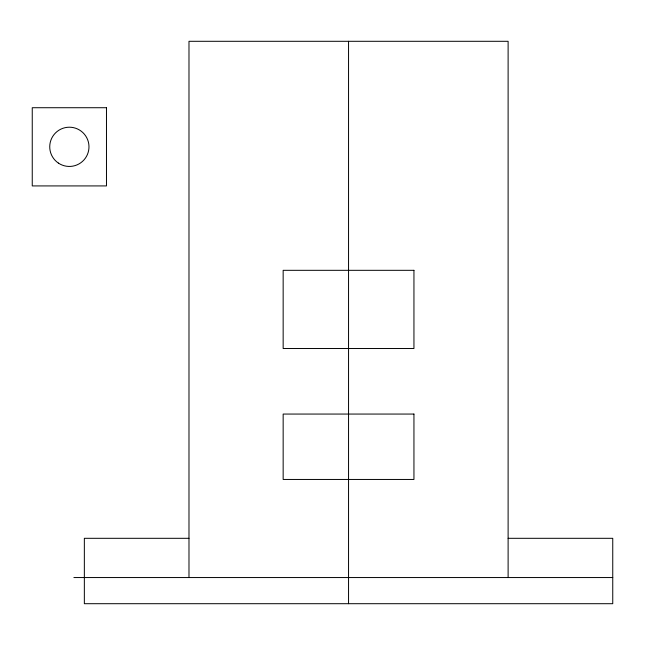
<?xml version="1.0" encoding="UTF-8"?>
<svg xmlns="http://www.w3.org/2000/svg" width="645" height="645" viewBox="0 0 645 645"><rect width="100%" height="100%" fill="white"/><g stroke="black" fill="none" stroke-linecap="round" stroke-linejoin="round"><path stroke-width="0.97" d="M188.985 538.309L84.35 538.309L84.35 603.704L612.75 603.704L612.75 538.309L508.115 538.309M73.885 577.549L612.75 577.549M508.115 577.549L508.115 41.296L188.985 41.296L188.985 577.549M348.55 41.296L348.55 603.704M106.473 107.723L32.25 107.723L32.25 185.921L106.473 185.921L106.473 107.723M413.945 270.32L283.155 270.32L283.155 348.518L413.945 348.518L413.945 270.32M413.945 414.058L283.155 414.058L283.155 479.453L413.945 479.453L413.945 414.058M58.364 163.072A19.616 19.616 0 0 0 88.929 148.221A19.616 19.616 0 0 0 60.791 129.177A19.616 19.616 0 0 0 58.364 163.072"/></g></svg>
